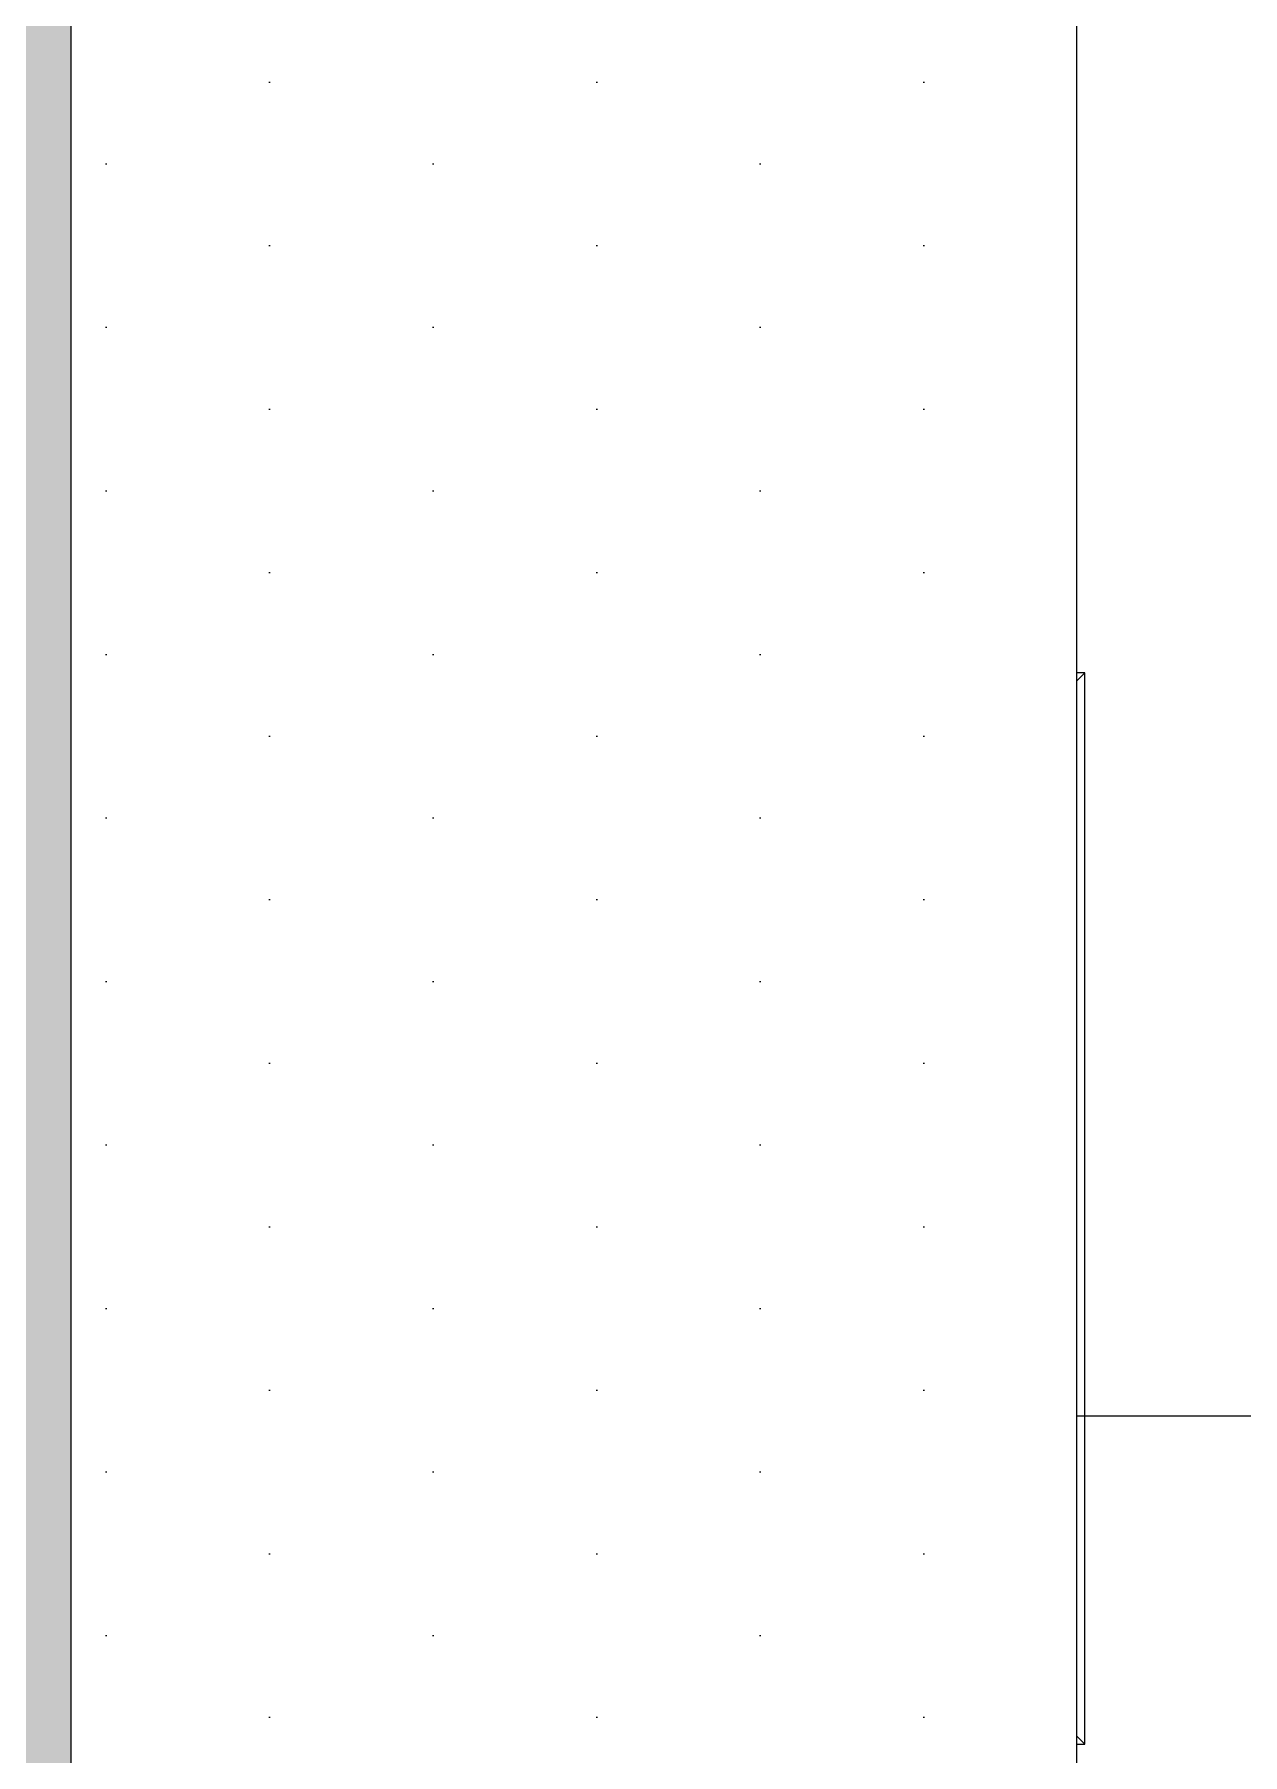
# Model space of a CAD drawing. Header units: millimetres. Extents: x 652937 to 1670132, y 1473552 to 2851037.
# Drawn here: x 708523.6 to 708816.7, y 1485851.3 to 1486268.8 of the extents above; entities that cross this region are included whole.
import ezdxf

# ---------------------------------------------------------------- set-up
doc = ezdxf.new("R2010")
doc.units = ezdxf.units.MM
for name, pattern in [('HIDDEN', [0.375, 0.25, -0.125]), ('XKITLINE00', [0]), ('XKITLINE02', [4, 2, -2])]:
    doc.linetypes.add(name, pattern=pattern)
for name, color, linetype in [('010 - ASPG_FLASHING_HATCH_', 251, 'Continuous'), ('010 - ASPG_FLASHING_MAIN_COLOR_2', 2, 'Continuous'), ('010 - ASPG_FLASHING_MAIN_COLOR_4', 4, 'Continuous'), ('010 - ASPG_FLASHING_WIPEOUT_', 250, 'Continuous'), ('010 - ASPG_FLASING_WIPEOUT_', 250, 'Continuous'), ('TEXT', 3, 'Continuous')]:
    doc.layers.add(name, color=color, linetype=linetype)
for name, color, linetype, lineweight in [('A-FLOR-E', 2, 'Continuous', 9), ('A-WALL', 2, 'Continuous', 25), ('Bolt', 7, 'Continuous', 0), ('Part', 2, 'Continuous', 0)]:
    doc.layers.add(name, color=color, linetype=linetype, lineweight=lineweight)

# ---------------------------------------------------------------- blocks, each defined once
blk = doc.blocks.new('3')
at = {"layer": 'Bolt', "color": 11, "linetype": 'XKITLINE00', "lineweight": 0}
for p, q in [((-148.7561356397346, 1.81926618469879), (-148.7561356397346, 1.772646185941994)), ((-148.7561356397346, 1.81926618469879), (-148.7561356397346, 1.772646185941994)), ((-148.4561356389895, 1.81926618469879), (-148.4561356389895, 1.772646185941994)), ((-148.4561356389895, 1.81926618469879), (-148.4561356389895, 1.772646185941994)), ((-148.8261356391013, 1.749266184866428), (-148.7795156408101, 1.749266184866428)), ((-148.8261356391013, 1.749266184866428), (-148.7795156408101, 1.749266184866428)), ((-148.6861356394365, 1.749266184866428), (-148.7327556405216, 1.749266184866428)), ((-148.6861356394365, 1.749266184866428), (-148.7327556405216, 1.749266184866428)), ((-148.5261356392875, 1.749266184866428), (-148.4795156400651, 1.749266184866428)), ((-148.5261356392875, 1.749266184866428), (-148.4795156400651, 1.749266184866428)), ((-148.3861356396228, 1.749266184866428), (-148.4327556407079, 1.749266184866428)), ((-148.3861356396228, 1.749266184866428), (-148.4327556407079, 1.749266184866428)), ((-148.7561356397346, 1.679266185034066), (-148.7561356397346, 1.725886186119169)), ((-148.7561356397346, 1.679266185034066), (-148.7561356397346, 1.725886186119169)), ((-148.4561356389895, 1.679266185034066), (-148.4561356389895, 1.725886186119169)), ((-148.4561356389895, 1.679266185034066), (-148.4561356389895, 1.725886186119169)), ((-149.0061343675479, 1.26185700437054), (-149.0061343675479, 1.215237003285438)), ((-148.2061343668029, 1.26185700437054), (-148.2061343668029, 1.215237003285438)), ((-149.0761343669146, 1.191857004538178), (-149.0295143658295, 1.191857004538178)), ((-148.9361343653873, 1.191857004538178), (-148.9827543664724, 1.191857004538178)), ((-148.2761343661696, 1.191857004538178), (-148.2295143650845, 1.191857004538178)), ((-148.1361343665048, 1.191857004538178), (-148.1827543657273, 1.191857004538178)), ((-149.0061343675479, 1.121857004705817), (-149.0061343675479, 1.168477003462613)), ((-148.2061343668029, 1.121857004705817), (-148.2061343668029, 1.168477003462613))]:
    blk.add_line(p, q, dxfattribs=at)
at = {"layer": 'Bolt', "color": 11, "linetype": 'XKITLINE02', "lineweight": 0}
for p, q in [((-148.6211343668401, 1.289357004221529), (-148.6461343662813, 1.289357004221529)), ((-148.5911343665794, 1.226857003290206), (-148.6211343668401, 1.226857003290206)), ((-148.5515343658626, 1.191857004538178), (-148.7661343654618, 1.191857004538178)), ((-148.5911343665794, 1.156857003457844), (-148.6211343668401, 1.156857003457844)), ((-148.6211343668401, 1.094357004854828), (-148.6461343662813, 1.094357004854828))]:
    blk.add_line(p, q, dxfattribs=at)
at = {"layer": 'Part', "color": 2, "linetype": 'XKITLINE02', "lineweight": 0}
for p, q in [((-148.6211356408894, 2.049266185145825), (-148.6211356408894, 1.466857003048062)), ((-148.5911356406286, 2.049266185145825), (-148.5911356406286, 1.466857003048062))]:
    blk.add_line(p, q, dxfattribs=at)
at = {"layer": 'Part', "color": 251, "linetype": 'HIDDEN', "lineweight": 0, "ltscale": 5}
for p, q in [((-147.2311343653128, 2.026752926409245), (-164.1440709913149, 2.027152948081493)), ((-147.2311343662441, 1.481752925552428), (-164.1440709922463, 1.482152949552983))]:
    blk.add_line(p, q, dxfattribs=at)
at = {"layer": 'Part', "color": 2, "linetype": 'HIDDEN', "lineweight": 0}
for p, q in [((-149.2561343666166, 1.566857003141195), (-149.1561343660578, 1.466857003048062)), ((-148.056134365499, 1.466857003048062), (-147.9561343649402, 1.566857003141195))]:
    blk.add_line(p, q, dxfattribs=at)
at = {"layer": 'Part', "color": 11, "linetype": 'XKITLINE02', "lineweight": 0}
for p, q in [((-148.6211343668401, 1.584880060050637), (-148.5911343665794, 1.584880060050637)), ((-148.6211343668401, 1.341857003513724), (-148.6211343668401, 1.041857003234327))]:
    blk.add_line(p, q, dxfattribs=at)
at = {"layer": 'Part', "color": 2, "lineweight": 0}
for p, q in [((-148.6461343662813, 1.341857003513724), (-148.6461343662813, 1.041857003234327)), ((-149.1561343660578, 0.9168570036999881), (-149.2561343666166, 0.8168570036068559)), ((-147.9561343649402, 0.8168570036068559), (-148.056134365499, 0.9168570036999881))]:
    blk.add_line(p, q, dxfattribs=at)
at = {"layer": 'Part', "color": 4, "lineweight": 0}
blk.add_lwpolyline([(-164.1440709922463, 2.067152949981391), (-147.2311343653128, 2.066752925980836), (-147.2311343662441, 1.441752925980836), (-164.1440709922463, 1.442152949981391)], close=True, dxfattribs=at)
at = {"layer": 'Part', "color": 2, "linetype": 'XKITLINE02', "lineweight": 0}
blk.add_lwpolyline([(-148.356135639362, 1.466857003048062), (-148.356135639362, 2.049266185145825), (-148.856135639362, 2.049266185145825), (-148.856135639362, 1.466857003048062)], dxfattribs=at)
at = {"layer": 'Part', "color": 2, "linetype": 'HIDDEN', "lineweight": 0}
blk.add_lwpolyline([(-147.9561343649402, 1.438347314484417), (-147.9561343649402, 1.566857003141195), (-149.2561343666166, 1.566857003141195), (-149.2561343666166, 1.438274417538196)], dxfattribs=at)
at = {"layer": 'Part', "color": 2, "lineweight": 0}
for points in [[(-148.056134365499, 1.466857003048062), (-149.1561343660578, 1.466857003048062), (-149.1561343660578, 0.9168570036999881), (-148.056134365499, 0.9168570036999881)], [(-148.8561343662441, 0.9818570027127862), (-148.6211343668401, 0.9818570027127862), (-148.6211343668401, 1.401857004035264), (-148.8561343662441, 1.401857004035264), (-148.8561343662441, 1.441857003606856), (-148.3561343653128, 1.441857003606856), (-148.3561343653128, 1.401857004035264), (-148.5911343665794, 1.401857004035264), (-148.5911343665794, 0.9818570027127862), (-148.3561343653128, 0.9818570027127862), (-148.3561343653128, 0.9418570031411946), (-148.8561343662441, 0.9418570031411946)]]:
    blk.add_lwpolyline(points, close=True, dxfattribs=at)
for points in [[(-149.2561343666166, 1.438274417538196), (-149.2561343666166, 0.8168570036068559), (-147.9561343649402, 0.8168570036068559), (-147.9561343649402, 1.438347314484417)], [(-148.6211343668401, 1.041857003234327), (-148.9211343647912, 1.041857003234327), (-148.9211343647912, 1.341857003513724), (-148.6211343668401, 1.341857003513724)]]:
    blk.add_lwpolyline(points, dxfattribs=at)
blk = doc.blocks.new('W-1-PP18-ST_ENT3_REV02_20260413-050421_PP18_ENT3_MAIN_PLAN')
at = {"layer": 'A-FLOR-E'}
h = blk.add_hatch(dxfattribs=at)
h.set_pattern_fill('CROSS', color=250, scale=50, angle=210.7689957793228)
h.set_pattern_definition([(90.00830806532014, (9903.888727165991, -26817.57823354565), (-317.5460351444216, 317.453958179856), [158.75, -476.2500000000001]), (180.0083080653204, (9983.252216689521, -26738.19172452204), (-317.453958179856, -317.5460351444216), [158.75, -476.2500000000001])])
h.paths.add_polyline_path([(10552.7724922637, -11720.10914213024), (10552.65647391812, -10919.99999969266), (11302.45717344829, -10919.89127639681), (11302.5731920267, -11720.00041860156)], flags=16)
h.paths.add_polyline_path([(18712.43403395661, -10369.24719647504), (18712.7101582943, -10275.13879491016), (20062.22330671758, -10274.98557907529), (20062.223306834, -7304.822206497192), (20062.22330718325, 1006.469529820606), (8350.240529375384, 1013.833130011335), (8352.581507619703, -15559.00517199188), (13097.40324537293, -15549.91630767472), (13097.37388473027, -10370.04009564407)])
at = {"layer": 'TEXT'}
h = blk.add_hatch(dxfattribs=at)
h.set_pattern_fill('ANSI34', color=250, scale=21.83100767730449, angle=305.7689957793228)
h.set_pattern_definition([(230.0083080653204, (16484.82354204194, -22407.65041881241), (318.6218556715972, -267.276760314056), []), (230.0083080653204, (16387.17373050773, -22416.20793845505), (318.6218556715972, -267.276760314056), []), (230.0083080653204, (16289.52391897351, -22424.76545809768), (318.6218556715972, -267.276760314056), []), (230.0083080653204, (16191.87388997548, -22433.3229965996), (318.6218556715972, -267.276760314056), [])])
h.paths.add_polyline_path([(8351.9099206666, -15550.10326229967), (8350.218025129521, 1004.77125053294), (20060.18423601077, 1006.600863533095), (20061.87613178068, -15548.27364929952)], flags=16)
h.paths.add_polyline_path([(8201.931672031293, -15700.12501231395), (8201.109208492795, 1155.654514906928), (20210.65068731573, 1155.931012239307), (20211.47315085423, -15699.84851498157)])
at = {"layer": 'A-WALL', "color": 2, "lineweight": 13}
blk.add_lwpolyline([(20062.22330718325, 1006.469529820606), (20062.22330648475, -15549.88525924273), (8352.604010701412, -15549.943291815), (8350.218026293674, 1004.771250067279)], close=True, dxfattribs=at)
at = {"xscale": 200.000000000001, "yscale": 200.000000000001, "zscale": 200.000000000001, "rotation": 90}
blk.add_blockref('3', (8614.437109767692, 23052.34119994566), dxfattribs=at)
blk = doc.blocks.new('*U9052')
blk.add_wipeout([(0, -52.000000000100954), (3000.0000000000546, -52.00000000005366), (2999.9999999999964, -295.9999999999345), (0, -295.9999999999818)]).dxf.layer = '010 - ASPG_FLASHING_WIPEOUT_'
at = {"layer": '010 - ASPG_FLASHING_HATCH_'}
h = blk.add_hatch(dxfattribs=at)
h.set_pattern_fill('DOTS', color=256, scale=0.5)
h.set_pattern_definition([(0, (0, 0), (19.84375, 39.6875), [0, -39.6875])])
h.paths.add_polyline_path([(0, -52), (3000.000000000233, -51.99999999995343), (3000.000000000175, -295.9999999999534), (6.162975822039155e-32, -296)])
at = {"layer": '010 - ASPG_FLASHING_MAIN_COLOR_2'}
blk.add_lwpolyline([(0, -52), (3000.000000000233, -51.99999999995343), (3000.000000000175, -295.9999999999534), (6.162975822039155e-32, -296)], close=True, dxfattribs=at)
blk.add_wipeout([(0, 69.29999999994743), (2999.999999999821, 69.29999999999472), (3000.0000000000537, -51.99999999995089), (0, -51.99999999999818)]).dxf.layer = '010 - ASPG_FLASING_WIPEOUT_'
at = {"layer": '010 - ASPG_FLASHING_HATCH_'}
h = blk.add_hatch(dxfattribs=at)
h.set_pattern_fill('DOTS', color=256, scale=0.1)
h.set_pattern_definition([(0, (0, 0), (3.96875, 7.9375), [0, -7.9375])])
h.paths.add_polyline_path([(-2.8421709430404e-14, 69.29999999999998), (3000, 69.30000000004655), (3000.000000000233, -51.99999999995345), (3.155443620884047e-30, -52.00000000000001)])
at = {"layer": '010 - ASPG_FLASHING_MAIN_COLOR_4'}
blk.add_lwpolyline([(-2.8421709430404e-14, 69.29999999999998), (3000, 69.30000000004655), (3000.000000000233, -51.99999999995345), (3.155443620884047e-30, -52.00000000000001)], close=True, dxfattribs=at)
blk = doc.blocks.new('W-1-PP18-ST_ENT3_REV02_20260618-221618_LOPF_FLASHING')
at = {"rotation": 90}
blk.add_blockref('*U9052', (8286.52158245095, -7898.842831016751), dxfattribs=at)

msp = doc.modelspace()

# ---------------------------------------------------------------- block references
at = {"color": 6}
msp.add_blockref('W-1-PP18-ST_ENT3_REV02_20260413-050421_PP18_ENT3_MAIN_PLAN', (700327.4221813822, 1492652.712323123), dxfattribs=at)

# ---------------------------------------------------------------- next in the draw order: block references
msp.add_blockref('W-1-PP18-ST_ENT3_REV02_20260618-221618_LOPF_FLASHING', (700193.9005989314, 1492603.555154138))

doc.saveas('drawing.dxf')
